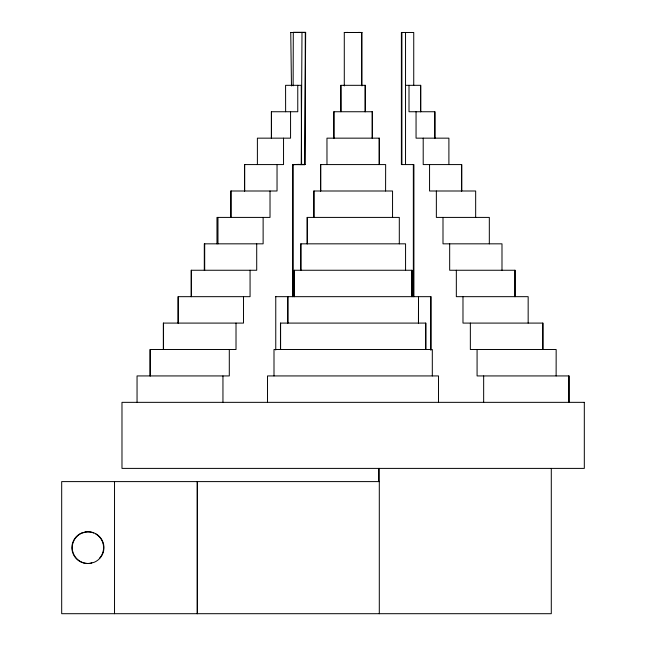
<?xml version="1.0" encoding="UTF-8"?>
<svg xmlns="http://www.w3.org/2000/svg" width="646" height="646" viewBox="0 0 646 646"><rect width="100%" height="100%" fill="white"/><g stroke="black" fill="none" stroke-linecap="round" stroke-linejoin="round"><path stroke-width="0.97" d="M293.131 85.829L293.292 32.389L305.647 32.389L304.896 164.577L292.541 164.577L304.896 164.577L305.3 32.486M301.238 164.577L301.989 32.389M197.119 481.601L197.119 613.7M91.821 562.836L90.012 563.344A15.851 15.851 0 0 1 73.184 553.897M292.945 296.667L292.945 164.577L302.013 164.391M290.748 32.502L303.127 32.502L290.748 32.502L291.475 85.942M292.549 164.577L298.88 164.407M299.784 164.577L304.896 164.577L302.481 164.431M347.871 32.421L344.286 32.486L344.294 85.926M362.002 85.926L361.994 32.486L344.286 32.486L361.518 32.478L361.518 85.32M340.902 85.32L340.902 111.742L340.838 85.32L365.45 85.32L365.45 111.742M405.535 85.32L420.699 85.32L420.699 111.742M275.454 296.667L431.205 296.667L431.205 350.011M379.299 481.601L61.685 481.601L61.685 613.7L551.288 613.7L551.288 468.398M293.292 32.389L305.647 32.389M358.441 32.421L361.994 32.486M302.821 164.415L305.243 164.48M301.585 164.48L301.238 85.32L285.58 85.32L285.629 111.742M569.247 402.345L569.247 375.932L477.079 375.932L477.079 349.51M568.698 375.932L568.698 402.345M556.125 375.932L556.166 349.51L470.353 349.51L470.353 323.089M542.955 349.51L542.955 323.089L462.98 323.089L462.98 296.667M542.769 323.089L542.769 349.51M528.162 323.089L528.162 296.667L456.334 296.667L456.334 270.254M515.145 296.667L515.145 270.254L449.673 270.254L449.673 243.833M514.854 270.254L514.854 296.667M501.99 270.254L501.99 243.833L442.995 243.833L442.995 217.411M489.321 243.833L489.321 217.411L436.357 217.411L436.357 190.998M483.66 375.932L483.66 402.345M475.666 217.411L475.666 190.998L429.558 190.998L429.558 164.577M461.769 190.998L461.769 164.577L423.203 164.577L423.203 138.155M461.575 164.577L461.575 190.998M448.897 164.577L448.897 138.155L416.056 138.155L416.056 111.742M438.505 402.345L438.505 375.932L267.517 375.932L267.517 402.345M434.936 138.155L434.936 111.742L409.007 111.742L409.007 85.32M434.766 111.742L434.766 138.155M432.311 375.932L432.311 349.51L274.001 349.51L274.001 375.932M430.527 296.667L430.527 350.011M425.827 349.51L425.827 323.089L280.469 323.089L280.469 349.51M425.698 323.089L425.698 349.51M420.651 85.32L420.651 111.742M413.908 296.667L413.908 164.577L401.392 164.577L401.392 32.478L413.739 32.478L413.739 85.32M413.343 164.577L413.343 296.667M412.075 296.667L412.075 270.254L294.221 270.254L294.221 296.667M411.906 270.254L411.906 296.667M405.535 32.478L405.535 164.577M405.567 270.254L405.567 243.833L300.729 243.833L300.729 270.254M401.893 32.478L401.893 164.577M399.301 243.833L399.301 217.411L306.995 217.411L306.995 243.833M392.55 217.411L392.55 190.998L313.746 190.998L313.746 217.411M385.589 190.998L385.654 164.577L320.618 164.577L320.618 190.998M379.323 164.577L379.323 138.155L326.965 138.155L326.981 164.577M379.299 468.398L379.299 613.7M379.194 138.155L379.194 164.577M378.508 468.398L378.508 481.601M372.379 138.155L372.379 111.742L333.845 111.742L333.845 138.155M372.177 111.742L372.177 138.155M364.998 85.32L364.998 111.742M333.909 111.742L333.909 138.155M320.707 164.577L320.707 190.998M314.037 190.998L314.037 217.411M307.504 217.411L307.504 243.833M300.939 243.833L300.939 270.254M297.766 85.32L297.766 111.742L271.344 111.742L271.344 138.155M294.39 270.254L294.39 296.667M292.824 164.577L292.824 296.667M290.563 111.742L290.563 138.155L257.391 138.155L257.391 164.577M287.858 296.667L287.858 323.089M287.785 296.667L287.785 323.089M283.537 138.155L283.537 164.577L244.511 164.577L244.511 190.998M280.598 323.089L280.598 349.51M277.037 164.577L277.037 190.998L230.622 190.998L230.622 217.411M275.761 296.667L275.761 350.011M271.514 111.742L271.514 138.155M270.02 190.998L270.02 217.411L216.967 217.411L216.967 243.833M263.124 217.411L263.124 243.833L204.297 243.833L204.297 270.254M256.712 243.833L256.712 270.254L191.143 270.254L191.143 296.667M250.067 270.254L250.067 296.667L178.126 296.667L178.126 323.089M244.705 164.577L244.705 190.998M243.494 296.667L243.494 323.089L163.333 323.089L163.333 349.51M236.016 323.089L236.016 349.51L150.13 349.51L150.13 375.932M231.211 190.998L231.211 217.411M229.298 349.51L229.298 375.932L137.049 375.932L137.049 402.345M222.951 375.932L222.951 402.345M217.977 217.411L217.977 243.833M204.693 243.833L204.693 270.254M197.466 481.601L197.466 613.7M191.434 270.254L191.434 296.667M178.207 296.667L178.207 323.089M163.527 323.089L163.527 349.51M150.171 349.51L150.171 375.932M114.528 481.601L114.528 613.7M102.633 542.172A15.851 15.851 0 0 1 99.387 558.419M72.877 553.129A15.851 15.851 0 0 1 71.94 546.597M72.013 545.773A15.851 15.851 0 0 1 73.038 541.768M73.361 541.009A15.851 15.851 0 0 1 81.509 533.087L85.498 531.965A15.851 15.851 0 0 1 93.646 532.934M95.874 534.04A15.851 15.851 0 0 1 97.247 534.961M97.901 535.469A15.851 15.851 0 0 1 102.326 541.405M85.845 531.965L81.864 533.079A15.851 15.851 0 0 0 90.367 563.344L94.348 562.222A15.851 15.851 0 0 0 85.845 531.965M584.315 402.345L121.981 402.345L121.981 468.398L584.315 468.398L584.315 402.345M418.511 323.089L418.511 296.667L418.438 323.089"/></g></svg>
